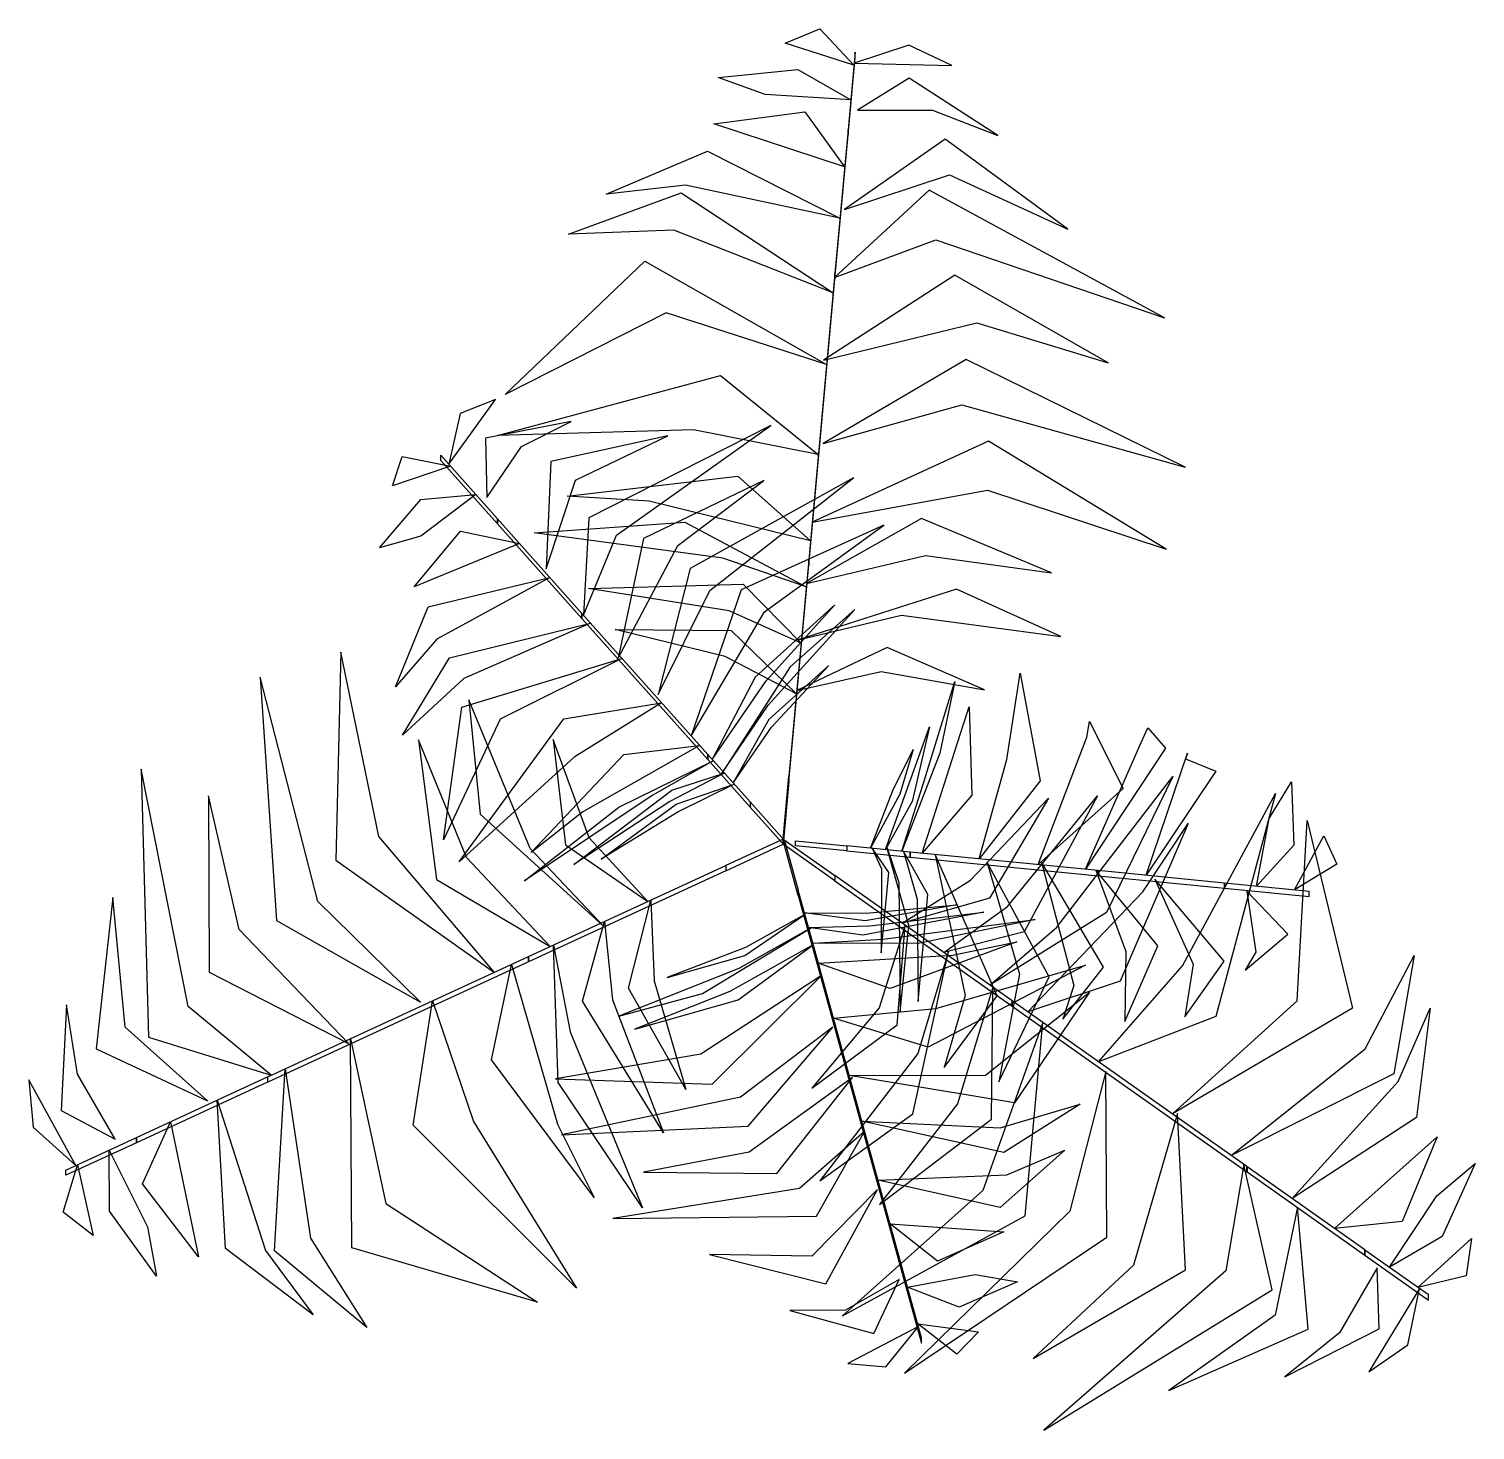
# Model space of a CAD drawing. Extents: x 9.839 to 10.248, y 6.617 to 7.013.
import ezdxf

# ---------------------------------------------------------------- set-up
doc = ezdxf.new("R2010")
doc.units = 0
doc.layers.get('0').update_dxf_attribs({"linetype": 'CONTINUOUS'})
doc.layers.add('LSTREEDC', color=3, linetype='CONTINUOUS')

# ---------------------------------------------------------------- blocks, each defined once
blk = doc.blocks.new('A3E24B')
at = {"color": 64, "linetype": 'CONTINUOUS'}
for points in [[(0.25298, 0.3562, 0.29067), (0.21085, 0.3841, 0.2796), (0.19177, 0.40664, 0.26506), (0.23478, 0.38723, 0.26765)], [(0.26482, 0.37296, 0.27015), (0.23608, 0.40445, 0.25063), (0.25809, 0.40144, 0.2453)], [(0.23004, 0.32371, 0.3183), (0.17603, 0.38435, 0.29435), (0.22595, 0.36362, 0.29907)], [(0.21251, 0.29889, 0.33247), (0.14353, 0.36139, 0.30925), (0.10037, 0.38017, 0.30474), (0.1647, 0.37216, 0.30161)], [(0.18709, 0.2629, 0.34635), (0.12423, 0.34177, 0.33167), (0.06928, 0.37075, 0.32006), (0.13897, 0.35878, 0.33402)], [(0.26547, 0.37384, 0.26805), (0.31467, 0.34397, 0.24975), (0.2986, 0.36692, 0.24684)], [(0.25326, 0.34886, 0.29439), (0.29162, 0.32673, 0.27934), (0.3175, 0.2946, 0.28076), (0.28915, 0.35012, 0.26553)], [(0.16264, 0.22829, 0.34264), (0.09605, 0.30186, 0.32739), (-0.01032, 0.30759, 0.30647), (0.10038, 0.33448, 0.32724)], [(0.21747, 0.30203, 0.32872), (0.28114, 0.28882, 0.30502), (0.32556, 0.22613, 0.30286), (0.28948, 0.30832, 0.29622)], [(0.13187, 0.18472, 0.33797), (0.07543, 0.23423, 0.32545), (-0.02621, 0.28894, 0.30394), (0.10525, 0.25381, 0.33066)], [(0.19232, 0.27027, 0.34642), (0.25511, 0.25965, 0.33867), (0.34889, 0.15238, 0.31122), (0.26629, 0.28702, 0.34237)], [(-0.23252, 0.02242, 0.33746), (-0.25529, 0.10418, 0.32605), (-0.21854, 0.23567, 0.30013), (-0.28185, 0.10662, 0.32839)], [(0.10239, 0.14298, 0.3335), (0.03177, 0.21086, 0.31765), (-0.00854, 0.23749, 0.30897), (0.08443, 0.19743, 0.32833)], [(0.16236, 0.23127, 0.34247), (0.25167, 0.20524, 0.32955), (0.30677, 0.14615, 0.3141), (0.25439, 0.23599, 0.33463)], [(-0.33024, 0.02915, 0.34642), (-0.35244, 0.08883, 0.33867), (-0.30643, 0.22368, 0.31122), (-0.38174, 0.08484, 0.34237)], [(-0.18603, 0.01594, 0.33375), (-0.2049, 0.11936, 0.31829), (-0.17015, 0.22456, 0.297), (-0.23386, 0.11979, 0.32121)], [(0.08668, 0.12074, 0.31667), (0.05262, 0.16008, 0.31656), (-0.0363, 0.22852, 0.29321), (0.04382, 0.18948, 0.32948)], [(-0.28149, 0.0227, 0.34247), (-0.30361, 0.11306, 0.32955), (-0.27998, 0.19033, 0.3141), (-0.33159, 0.10004, 0.33463)], [(0.13763, 0.189, 0.33746), (0.21983, 0.16784, 0.32605), (0.31532, 0.07027, 0.30013), (0.23521, 0.18962, 0.32839)], [(0.06749, 0.09357, 0.28341), (0.04033, 0.13114, 0.28749), (-0.02483, 0.18411, 0.27227), (0.05529, 0.14079, 0.30566)], [(-0.37033, 0.03504, 0.32872), (-0.39072, 0.09679, 0.30502), (-0.35864, 0.1666, 0.30286), (-0.41178, 0.09427, 0.29622)], [(-0.11682, 0.00762, 0.28474), (-0.13129, 0.06858, 0.2899), (-0.11873, 0.16244, 0.26236), (-0.14657, 0.10091, 0.30039)], [(-0.15001, 0.01264, 0.31776), (-0.16635, 0.08267, 0.3234), (-0.15614, 0.15696, 0.30132), (-0.18824, 0.08047, 0.34604)], [(0.05014, 0.069, 0.25333), (0.02481, 0.10918, 0.2606), (-0.02346, 0.1553, 0.25396), (0.03555, 0.12053, 0.27662)], [(0.10877, 0.15198, 0.33375), (0.20778, 0.11661, 0.31829), (0.2815, 0.03391, 0.297), (0.22263, 0.14148, 0.32121)], [(-0.42878, 0.04263, 0.29439), (-0.42879, 0.08692, 0.27934), (-0.4139, 0.12539, 0.28076), (-0.44781, 0.07307, 0.26553)], [(0.0879, 0.12244, 0.31776), (0.15673, 0.10157, 0.3234), (0.21596, 0.05558, 0.30132), (0.16577, 0.12163, 0.34604)], [(-0.08694, 0.00686, 0.25442), (-0.09805, 0.05662, 0.25792), (-0.08739, 0.11751, 0.2375), (-0.11222, 0.06015, 0.2718)], [(-0.45651, 0.04071, 0.26805), (-0.45524, 0.09825, 0.24975), (-0.46709, 0.07286, 0.24684)], [(0.06696, 0.09621, 0.28474), (0.12699, 0.07825, 0.2899), (0.202, 0.02044, 0.26236), (0.16263, 0.07533, 0.30039)], [(0.05136, 0.0707, 0.25442), (0.10002, 0.05545, 0.25792), (0.14742, 0.01577, 0.2375), (0.11015, 0.06595, 0.2718)], [(-0.45543, 0.04059, 0.27015), (-0.46833, -0.00004, 0.25063), (-0.47673, 0.02052, 0.2453)], [(-0.43499, 0.03872, 0.29067), (-0.43809, -0.01172, 0.2796), (-0.44807, -0.03951, 0.26506), (-0.45276, 0.00744, 0.26765)], [(-0.39538, 0.03509, 0.3183), (-0.42089, -0.042, 0.29435), (-0.4279, 0.01159, 0.29907)], [(-0.36513, 0.03232, 0.33247), (-0.38476, -0.05867, 0.30925), (-0.37945, -0.10543, 0.30474), (-0.40467, -0.04571, 0.30161)], [(-0.32124, 0.0283, 0.34635), (-0.35812, -0.06557, 0.33167), (-0.35574, -0.12765, 0.32006), (-0.38022, -0.06132, 0.33402)], [(-0.27905, 0.02443, 0.34264), (-0.30947, -0.07002, 0.32739), (-0.26124, -0.16501, 0.30647), (-0.33989, -0.08258, 0.32724)], [(-0.22593, 0.01957, 0.33797), (-0.24058, -0.05406, 0.32545), (-0.23715, -0.16944, 0.30394), (-0.27245, -0.03803, 0.33066)], [(-0.17505, 0.01491, 0.3335), (-0.19852, -0.08019, 0.31765), (-0.20143, -0.12842, 0.30897), (-0.21321, -0.02787, 0.32833)], [(-0.14792, 0.01242, 0.31667), (-0.16497, -0.03674, 0.31656), (-0.17978, -0.14797, 0.29321), (-0.18603, -0.05906, 0.32948)], [(-0.1148, 0.00939, 0.28341), (-0.13376, -0.03292, 0.28749), (-0.14705, -0.11583, 0.27227), (-0.1496, -0.02479, 0.30566)], [(-0.08485, 0.00665, 0.25333), (-0.10698, -0.03537, 0.2606), (-0.12279, -0.10024, 0.25396), (-0.12219, -0.03175, 0.27662)], [(0.03665, -0.07908, 0.25333), (0.0841, -0.07724, 0.2606), (0.14818, -0.05849, 0.25396), (0.08857, -0.09221, 0.27662)], [(0.04925, -0.10639, 0.28341), (0.09537, -0.10166, 0.28749), (0.17381, -0.07171, 0.27227), (0.09624, -0.11943, 0.30566)], [(0.0375, -0.08099, 0.25442), (-0.00004, -0.1155, 0.25792), (-0.05809, -0.13671, 0.2375), (0.004, -0.12953, 0.2718)], [(0.06318, -0.13659, 0.31667), (0.11428, -0.12677, 0.31656), (0.21801, -0.08398, 0.29321), (0.14414, -0.13385, 0.32948)], [(0.05179, -0.10725, 0.28474), (0.00623, -0.15026, 0.2899), (-0.08134, -0.18631, 0.26236), (-0.01412, -0.17966, 0.30039)], [(0.07459, -0.16132, 0.3335), (0.16868, -0.1341, 0.31765), (0.2119, -0.1125, 0.30897), (0.13072, -0.17299, 0.32833)], [(0.09599, -0.20772, 0.33797), (0.16709, -0.18359, 0.32545), (0.26529, -0.12293, 0.30394), (0.16914, -0.21921, 0.33066)], [(0.06404, -0.1385, 0.31776), (0.01155, -0.18768, 0.3234), (-0.05789, -0.21597, 0.30132), (0.0244, -0.20553, 0.34604)], [(0.11834, -0.25615, 0.34264), (0.21535, -0.23527, 0.32739), (0.2735, -0.14601, 0.30647), (0.24143, -0.25533, 0.32724)], [(0.07919, -0.17134, 0.33375), (-0.00095, -0.2394, 0.31829), (-0.10943, -0.2619, 0.297), (0.01317, -0.26469, 0.32121)], [(0.09682, -0.21485, 0.33746), (0.0374, -0.27545, 0.32605), (-0.09485, -0.30937, 0.30013), (0.04857, -0.29967, 0.32839)], [(0.13609, -0.29463, 0.34635), (0.23582, -0.27963, 0.33167), (0.28839, -0.24653, 0.32006), (0.24319, -0.3009, 0.33402)], [(0.12106, -0.2574, 0.34247), (0.05386, -0.32173, 0.32955), (-0.02486, -0.3399, 0.3141), (0.07914, -0.33946, 0.33463)], [(0.15455, -0.33464, 0.33247), (0.24317, -0.30615, 0.30925), (0.28101, -0.27817, 0.30474), (0.2419, -0.32987, 0.30161)], [(0.13985, -0.30284, 0.34642), (0.09926, -0.35191, 0.33867), (-0.04052, -0.37949, 0.31122), (0.11737, -0.37528, 0.34237)], [(0.15479, -0.34051, 0.32872), (0.11151, -0.38904, 0.30502), (0.03501, -0.39617, 0.30286), (0.12423, -0.40602, 0.29622)], [(0.16728, -0.36223, 0.3183), (0.2468, -0.34578, 0.29435), (0.20389, -0.37864, 0.29907)], [(0.18394, -0.39835, 0.29067), (0.22917, -0.3758, 0.2796), (0.25823, -0.37055, 0.26506), (0.21992, -0.3981, 0.26765)], [(0.17745, -0.39492, 0.29439), (0.1391, -0.41707, 0.27934), (0.09833, -0.42342, 0.28076), (0.1606, -0.42663, 0.26553)], [(0.19254, -0.41698, 0.27015), (0.23418, -0.40784, 0.25063), (0.22057, -0.42539, 0.2453)], [(0.19297, -0.41798, 0.26805), (0.14251, -0.44565, 0.24975), (0.17042, -0.44321, 0.24684)]]:
    blk.add_3dface(points, dxfattribs=at)
at = {"color": 72, "linetype": 'CONTINUOUS'}
for points in [[(0.24282, 0.34174, 0.30767), (0.2459, 0.34174, 0.30767), (0.27234, 0.37916, 0.26185), (0.26926, 0.37916, 0.26185)], [(0.19372, 0.27222, 0.34716), (0.1968, 0.27222, 0.34716), (0.24586, 0.34167, 0.30751), (0.24278, 0.34167, 0.30751)], [(0.02655, 0.25893, 0.61365), (0.02963, 0.25893, 0.61365), (0.03455, 0.30876, 0.60023), (0.03147, 0.30876, 0.60023)], [(0.09598, 0.13383, 0.33204), (0.09906, 0.13383, 0.33204), (0.19669, 0.27207, 0.34685), (0.19362, 0.27207, 0.34685)], [(0.01921, 0.18452, 0.60696), (0.02229, 0.18452, 0.60696), (0.02963, 0.25894, 0.6135), (0.02655, 0.25894, 0.6135)], [(0.00827, 0.07373, 0.52872), (0.01135, 0.07373, 0.52872), (0.02229, 0.18452, 0.60667), (0.01921, 0.18452, 0.60667)], [(0.14, 0.03781, 0.47759), (0.13976, 0.1181, 0.4757), (0.09079, 0.17944, 0.43853), (0.15604, 0.13527, 0.48725)], [(0.10617, 0.02848, 0.45302), (0.10039, 0.08884, 0.4475), (0.075, 0.17693, 0.42702), (0.12333, 0.08433, 0.46439)], [(0.16687, 0.04522, 0.49711), (0.17074, 0.12665, 0.4982), (0.15676, 0.17391, 0.48695), (0.18527, 0.12881, 0.50879)], [(0.20165, 0.05481, 0.50512), (0.19847, 0.13061, 0.49353), (0.18403, 0.16487, 0.48659), (0.21781, 0.12674, 0.49665)], [(0.06207, 0.01632, 0.40693), (0.05971, 0.05759, 0.41185), (0.04795, 0.14738, 0.39751), (0.06224, 0.07832, 0.42837)], [(0.07377, 0.01954, 0.42949), (0.06911, 0.09862, 0.42438), (0.06118, 0.13651, 0.41777), (0.08875, 0.06191, 0.43955)], [(0.26463, 0.07217, 0.50423), (0.25714, 0.11203, 0.49595), (0.26161, 0.13698, 0.48884), (0.27645, 0.10263, 0.49422)], [(0.02209, 0.02923, 0.20399), (0.02517, 0.02923, 0.20399), (0.09907, 0.13385, 0.33208), (0.09599, 0.13385, 0.33208)], [(0.22741, 0.06191, 0.50746), (0.23209, 0.12884, 0.49821), (0.24941, 0.08986, 0.50623)], [(0.05268, 0.01373, 0.37058), (0.05181, 0.04989, 0.37942), (0.04365, 0.11716, 0.37114), (0.05725, 0.04587, 0.39861)], [(0.28625, 0.07814, 0.49822), (0.29102, 0.11401, 0.48835), (0.30411, 0.10126, 0.48875)], [(0.04419, 0.01139, 0.33772), (0.04422, 0.04779, 0.35003), (0.0393, 0.10124, 0.34936), (0.04885, 0.04723, 0.36732)], [(0.24628, 0.06708, 0.50894), (0.24936, 0.06708, 0.50894), (0.29763, 0.08039, 0.49552), (0.29455, 0.08039, 0.49552)], [(0.28779, 0.07854, 0.4972), (0.30972, 0.03695, 0.48611), (0.31156, 0.05933, 0.48789)], [(0.00459, 0.03641, 0.38877), (0.00767, 0.03641, 0.38877), (0.01135, 0.07373, 0.52875), (0.00827, 0.07373, 0.52875)], [(0.1742, 0.0472, 0.50225), (0.17728, 0.0472, 0.50225), (0.24937, 0.06708, 0.50879), (0.24629, 0.06708, 0.50879)], [(0.26025, 0.06727, 0.50447), (0.27814, 0.0356, 0.49566), (0.27847, 0.00277, 0.49212), (0.29197, 0.0523, 0.49317)], [(-0.0602, -0.05543, 0.43407), (-0.13333, -0.01209, 0.43465), (-0.18423, 0.05821, 0.4099), (-0.14621, -0.02596, 0.44823)], [(0.2072, 0.05448, 0.5047), (0.24635, 0.01579, 0.49866), (0.2455, -0.04456, 0.48692), (0.26265, 0.02397, 0.50085)], [(0.06688, 0.01761, 0.42401), (0.06996, 0.01761, 0.42401), (0.17728, 0.0472, 0.50196), (0.1742, 0.0472, 0.50196)], [(0.17288, 0.04686, 0.50077), (0.20648, 0.00848, 0.50643), (0.22413, -0.10158, 0.47401), (0.22288, 0.01852, 0.52051)], [(-0.41739, 0.03715, 0.30767), (-0.41431, 0.03715, 0.30767), (-0.45994, 0.04133, 0.26185), (-0.46302, 0.04133, 0.26185)], [(-0.33263, 0.02938, 0.34716), (-0.32955, 0.02938, 0.34716), (-0.41423, 0.03714, 0.30751), (-0.41731, 0.03714, 0.30751)], [(-0.08452, -0.07474, 0.4554), (-0.14575, -0.0443, 0.45955), (-0.21228, 0.04032, 0.43175), (-0.15884, -0.05598, 0.47183)], [(-0.03775, -0.03752, 0.37225), (-0.07816, -0.0099, 0.38381), (-0.13472, 0.04108, 0.36314), (-0.10082, 0.0029, 0.39834)], [(0.00459, 0.03641, 0.38877), (0.00767, 0.03641, 0.38877), (0.00468, 0.00617, 0.21631), (0.00161, 0.00617, 0.21631)], [(0.14117, 0.03975, 0.47839), (0.18507, -0.02115, 0.48154), (0.19684, -0.08354, 0.46425), (0.19763, -0.0048, 0.49573)], [(-0.16391, 0.01393, 0.33204), (-0.16083, 0.01393, 0.33204), (-0.32937, 0.02937, 0.34685), (-0.33245, 0.02937, 0.34685)], [(-0.04627, -0.04301, 0.40852), (-0.09265, -0.0112, 0.4215), (-0.13737, 0.02921, 0.40484), (-0.09483, -0.01763, 0.44582)], [(-0.03243, -0.03066, 0.33931), (-0.0653, -0.00794, 0.34798), (-0.10159, 0.02573, 0.33181), (-0.0698, -0.00958, 0.36336)], [(0.02209, 0.02923, 0.20399), (0.02517, 0.02923, 0.20399), (0.00372, -0.00114, 0.05), (0.00064, -0.00114, 0.05)], [(0.11141, 0.02806, 0.4554), (0.1528, -0.02636, 0.45955), (0.17493, -0.13171, 0.43175), (0.16972, -0.0217, 0.47183)], [(0.03072, 0.00764, 0.28406), (0.0338, 0.00764, 0.28406), (0.06996, 0.01761, 0.42404), (0.06688, 0.01761, 0.42404)], [(0.08105, 0.02153, 0.43407), (0.1274, -0.04973, 0.43465), (0.14185, -0.13531, 0.4099), (0.14509, -0.04301, 0.44823)], [(-0.03638, 0.00225, 0.20399), (-0.0333, 0.00225, 0.20399), (-0.16086, 0.01393, 0.33208), (-0.16394, 0.01393, 0.33208)], [(0.04518, 0.01164, 0.33931), (0.06457, -0.02329, 0.34798), (0.08217, -0.06956, 0.33181), (0.06933, -0.02382, 0.36336)], [(0.05299, 0.01543, 0.37225), (0.07696, -0.02724, 0.38381), (0.10507, -0.09801, 0.36314), (0.09161, -0.04876, 0.39834)], [(0.06306, 0.01657, 0.40852), (0.09053, -0.03249, 0.4215), (0.11271, -0.08854, 0.40484), (0.09533, -0.02769, 0.44582)], [(-0.03638, 0.00225, 0.20399), (-0.0333, 0.00225, 0.20399), (0.00372, -0.00114, 0.05), (0.00064, -0.00114, 0.05)], [(0.03072, 0.00764, 0.28406), (0.0338, 0.00764, 0.28406), (0.00451, -0.00044, 0.11159), (0.00143, -0.00044, 0.11159)], [(-0.13129, -0.11884, 0.50077), (-0.17842, -0.09933, 0.50643), (-0.24303, -0.0085, 0.47401), (-0.18867, -0.1156, 0.52051)], [(-0.02125, -0.02066, 0.28406), (-0.01817, -0.02066, 0.28406), (0.00451, -0.00044, 0.11159), (0.00143, -0.00044, 0.11159)], [(0.01622, -0.0349, 0.20399), (0.0193, -0.0349, 0.20399), (0.00372, -0.00114, 0.05), (0.00064, -0.00114, 0.05)], [(-0.10602, -0.09841, 0.47839), (-0.17236, -0.06328, 0.48154), (-0.21057, -0.01257, 0.46425), (-0.17638, -0.0835, 0.49573)], [(-0.02125, -0.02066, 0.28406), (-0.01817, -0.02066, 0.28406), (-0.04616, -0.04563, 0.42404), (-0.04924, -0.04563, 0.42404)], [(-0.03166, -0.03, 0.33772), (-0.01555, -0.06264, 0.35003), (0.01256, -0.10837, 0.34936), (-0.01994, -0.06419, 0.36732)], [(-0.0455, -0.04234, 0.40693), (-0.02509, -0.07829, 0.41185), (0.02526, -0.15357, 0.39751), (-0.01817, -0.098, 0.42837)], [(-0.03823, -0.03586, 0.37058), (-0.02142, -0.06788, 0.37942), (0.01572, -0.12457, 0.37114), (-0.02808, -0.06669, 0.39861)], [(0.01622, -0.0349, 0.20399), (0.0193, -0.0349, 0.20399), (0.07296, -0.15121, 0.33208), (0.06988, -0.15121, 0.33208)], [(-0.04924, -0.04563, 0.42401), (-0.04616, -0.04563, 0.42401), (-0.12924, -0.11973, 0.50196), (-0.13232, -0.11973, 0.50196)], [(-0.05456, -0.05042, 0.42949), (-0.01532, -0.11923, 0.42438), (0.00858, -0.14969, 0.41777), (-0.0492, -0.09504, 0.43955)], [(-0.15867, -0.14088, 0.5047), (-0.21091, -0.12355, 0.49866), (-0.23691, -0.06908, 0.48692), (-0.2219, -0.13811, 0.50085)], [(-0.07964, -0.07279, 0.45302), (-0.0477, -0.12434, 0.4475), (0.01411, -0.19204, 0.42702), (-0.07026, -0.13046, 0.46439)], [(-0.10583, -0.09615, 0.47759), (-0.07002, -0.16802, 0.4757), (0.00107, -0.20129, 0.43853), (-0.077, -0.19062, 0.48725)], [(-0.12663, -0.1147, 0.49711), (-0.094, -0.18941, 0.4982), (-0.06051, -0.22558, 0.48695), (-0.10606, -0.19779, 0.50879)], [(-0.20055, -0.17586, 0.50447), (-0.23063, -0.1554, 0.49566), (-0.24548, -0.12612, 0.49212), (-0.23563, -0.1765, 0.49317)], [(-0.13232, -0.11973, 0.50225), (-0.12924, -0.11973, 0.50225), (-0.18505, -0.16951, 0.50879), (-0.18813, -0.16951, 0.50879)], [(-0.15355, -0.13872, 0.50512), (-0.1171, -0.20526, 0.49353), (-0.08897, -0.22956, 0.48659), (-0.13615, -0.21036, 0.49665)], [(0.06987, -0.15119, 0.33204), (0.07295, -0.15119, 0.33204), (0.14385, -0.30487, 0.34685), (0.14077, -0.30487, 0.34685)], [(-0.17349, -0.1565, 0.50746), (-0.14802, -0.21857, 0.49821), (-0.18083, -0.19131, 0.50623)], [(-0.18812, -0.1695, 0.50894), (-0.18504, -0.1695, 0.50894), (-0.22241, -0.20283, 0.49552), (-0.22549, -0.20283, 0.49552)], [(-0.22025, -0.19818, 0.4972), (-0.25834, -0.17061, 0.48611), (-0.25007, -0.1915, 0.48789)], [(-0.20231, -0.1822, 0.50423), (-0.17793, -0.21461, 0.49595), (-0.17088, -0.23896, 0.48884), (-0.1994, -0.21474, 0.49422)], [(-0.21905, -0.19713, 0.49822), (-0.20742, -0.2314, 0.48835), (-0.22481, -0.22578, 0.48875)], [(0.14084, -0.30503, 0.34716), (0.14392, -0.30503, 0.34716), (0.17954, -0.38224, 0.30751), (0.17646, -0.38224, 0.30751)], [(0.1765, -0.38231, 0.30767), (0.17958, -0.38231, 0.30767), (0.19877, -0.42392, 0.26185), (0.19569, -0.42392, 0.26185)]]:
    blk.add_3dface(points, dxfattribs=at)
at = {"color": 70, "linetype": 'CONTINUOUS'}
for points in [[(0.03059, 0.3002, 0.60293), (-0.00118, 0.31755, 0.59306), (0.01543, 0.32518, 0.59347)], [(0.02839, 0.27788, 0.60894), (-0.0115, 0.28521, 0.60066), (-0.03318, 0.29835, 0.59355), (0.00421, 0.29986, 0.59893)], [(0.03139, 0.27203, 0.60918), (0.06737, 0.27735, 0.60037), (0.07795, 0.27116, 0.59683), (0.05676, 0.29626, 0.59788)], [(0.02427, 0.21793, 0.60941), (0.07444, 0.24057, 0.60337), (0.10531, 0.23564, 0.59163), (0.07267, 0.25872, 0.60556)], [(0.02197, 0.21287, 0.60984), (-0.04992, 0.23714, 0.59825), (-0.0467, 0.23596, 0.5913), (-0.03936, 0.25379, 0.60136)], [(0.01843, 0.17697, 0.60182), (-0.05618, 0.20983, 0.60292), (-0.06494, 0.21376, 0.59166), (-0.05298, 0.22416, 0.6135)], [(0.01906, 0.18316, 0.60549), (0.06694, 0.20074, 0.61114), (0.10815, 0.20018, 0.57872), (0.06346, 0.21965, 0.62522)], [(0.01569, 0.14923, 0.5823), (-0.05933, 0.17785, 0.58041), (-0.06864, 0.17933, 0.54324), (-0.02913, 0.19921, 0.59197)], [(0.0143, 0.15102, 0.5831), (0.0869, 0.17012, 0.58625), (0.10667, 0.16365, 0.56896), (0.07616, 0.18771, 0.60044)], [(0.01451, 0.11904, 0.56011), (0.08018, 0.13813, 0.56426), (0.14375, 0.12589, 0.53646), (0.0819, 0.15558, 0.57654)], [(0.01224, 0.11431, 0.55773), (-0.04617, 0.13059, 0.55221), (-0.09712, 0.13854, 0.53173), (-0.03372, 0.15038, 0.5691)], [(0.0097, 0.08836, 0.53878), (0.09286, 0.10602, 0.53936), (0.13523, 0.09373, 0.51461), (0.09294, 0.12494, 0.55294)], [(0.00894, 0.08086, 0.5342), (-0.06653, 0.10491, 0.52909), (-0.07728, 0.10848, 0.52248), (-0.02522, 0.11005, 0.54426)], [(0.00775, 0.06878, 0.51164), (-0.03161, 0.0814, 0.51657), (-0.09217, 0.10004, 0.50223), (-0.05006, 0.09122, 0.53308)], [(0.00679, 0.05909, 0.47529), (-0.02726, 0.07127, 0.48413), (-0.06551, 0.08517, 0.47585), (-0.02156, 0.07489, 0.50332)], [(0.00787, 0.06979, 0.51324), (0.03606, 0.07781, 0.52621), (0.09633, 0.07837, 0.50956), (0.03331, 0.08401, 0.55053)], [(0.00593, 0.05032, 0.44243), (-0.02804, 0.06343, 0.45475), (-0.05221, 0.07539, 0.45407), (-0.02585, 0.06754, 0.47203)], [(0.00532, 0.05999, 0.47696), (0.02628, 0.06703, 0.48852), (0.10243, 0.06784, 0.46786), (0.05163, 0.07297, 0.50305)], [(0.00605, 0.05133, 0.44402), (0.01815, 0.05689, 0.45269), (0.06765, 0.05669, 0.43652), (0.02035, 0.06114, 0.46807)]]:
    blk.add_3dface(points, dxfattribs=at)
blk = doc.blocks.new('HELECHO-3D-1')
at = {"layer": 'LSTREEDC', "xscale": 4.8, "yscale": 4.8, "zscale": 3.6}
blk.add_blockref('A3E24B', (-0.0179, 0.0055, -0.18), dxfattribs=at)
blk = doc.blocks.new('A$C69FE7DDB')
at = {"xscale": 0.1, "yscale": 0.1, "zscale": 0.1}
blk.add_blockref('HELECHO-3D-1', (-0.12929, -0.3973, 0.3041), dxfattribs=at)

msp = doc.modelspace()

# ---------------------------------------------------------------- block references
at = {"rotation": 270}
msp.add_blockref('A$C69FE7DDB', (10.44939, 6.65352), dxfattribs=at)

doc.saveas('drawing.dxf')
